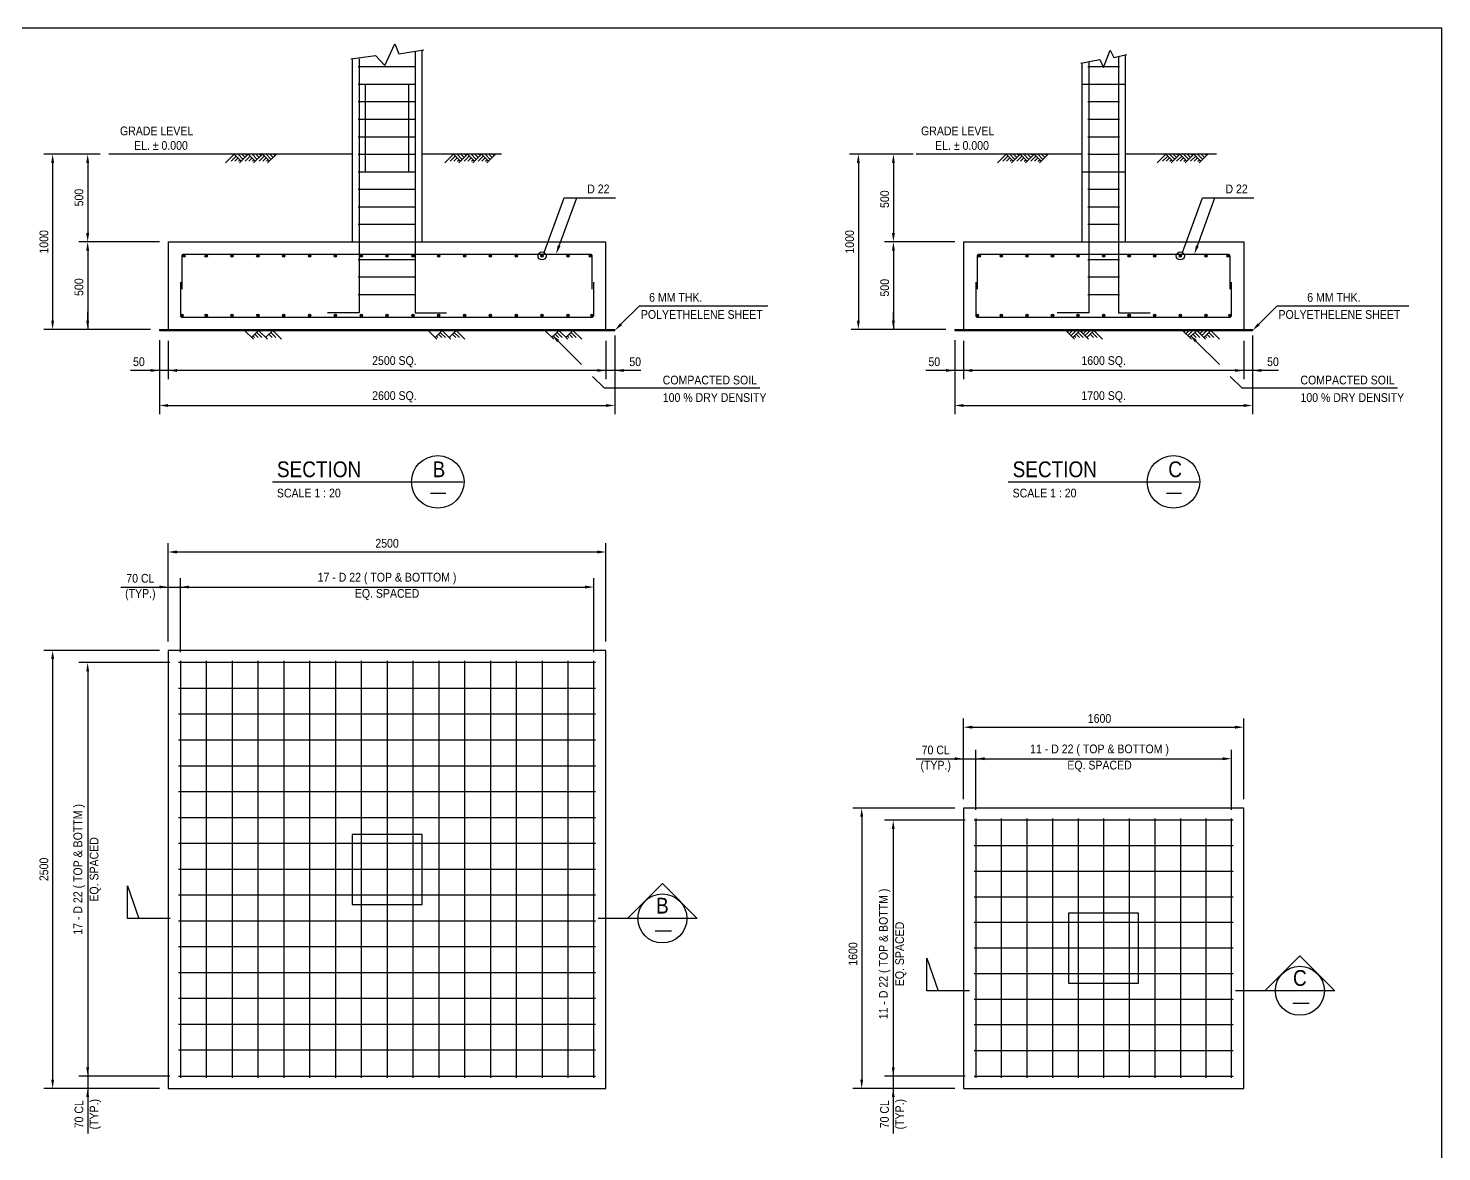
# Model space of a CAD drawing. Extents: x 300 to 83919, y 300 to 58945.
# Drawn here: x 43304 to 83652, y 26886 to 58945 of the extents above; entities that cross this region are included whole.
import ezdxf
from ezdxf.enums import TextEntityAlignment as Align

# ---------------------------------------------------------------- set-up
doc = ezdxf.new("R2010")
doc.units = 0
doc.header["$LTSCALE"] = 1000
doc.linetypes.add('HIDDEN', pattern=[0])
doc.layers.get('0').update_dxf_attribs({"linetype": 'CONTINUOUS'})
for name, color, linetype in [('BAR', 1, 'CONTINUOUS'), ('DIM', 2, 'CONTINUOUS'), ('FORM', 1, 'CONTINUOUS')]:
    doc.layers.add(name, color=color, linetype=linetype)

msp = doc.modelspace()

# ---------------------------------------------------------------- linework, layer by layer
at = {"color": 0, "linetype": 'HIDDEN'}
for p, q in [((54546, 52851), (54546, 58324)), ((74626, 52851), (74626, 58185)), ((52546, 58076), (52546, 52851)), ((73376, 57950), (73376, 52851)), ((52921, 57351), (52921, 54851)), ((52921, 57351), (54171, 57351)), ((54171, 54851), (54171, 57351)), ((73376, 57351), (74626, 57351)), ((52921, 54851), (54171, 54851)), ((73376, 54851), (74626, 54851))]:
    msp.add_line(p, q, dxfattribs=at)
at = {"color": 0}
for p, q in [((52546, 55351), (45605, 55351)), ((48936, 55101), (49186, 55351)), ((49092, 55151), (49239, 55298)), ((49386, 55151), (49186, 55351)), ((49439, 55204), (49292, 55351)), ((49336, 55101), (49586, 55351)), ((49492, 55257), (49398, 55351)), ((49492, 55151), (49639, 55298)), ((49545, 55310), (49504, 55351)), ((49786, 55151), (49586, 55351)), ((49839, 55204), (49692, 55351)), ((49736, 55101), (49986, 55351)), ((49892, 55257), (49798, 55351)), ((49892, 55151), (50039, 55298)), ((49945, 55310), (49904, 55351)), ((50186, 55151), (49986, 55351)), ((50239, 55204), (50092, 55351)), ((50136, 55101), (50386, 55351)), ((50292, 55257), (50198, 55351)), ((50345, 55310), (50304, 55351)), ((56812, 55351), (54546, 55351)), ((55191, 55101), (55441, 55351)), ((55347, 55151), (55494, 55298)), ((55641, 55151), (55441, 55351)), ((55694, 55204), (55547, 55351)), ((55591, 55101), (55841, 55351)), ((55747, 55257), (55653, 55351)), ((55747, 55151), (55894, 55298)), ((55800, 55310), (55759, 55351)), ((56041, 55151), (55841, 55351)), ((56094, 55204), (55947, 55351)), ((55991, 55101), (56241, 55351)), ((56147, 55257), (56053, 55351)), ((56147, 55151), (56294, 55298)), ((56200, 55310), (56159, 55351)), ((56441, 55151), (56241, 55351)), ((56494, 55204), (56347, 55351)), ((56391, 55101), (56641, 55351)), ((56547, 55257), (56453, 55351)), ((56600, 55310), (56559, 55351)), ((73376, 55351), (68650, 55351)), ((70967, 55101), (71217, 55351)), ((71123, 55151), (71270, 55298)), ((71417, 55151), (71217, 55351)), ((71470, 55204), (71323, 55351)), ((71367, 55101), (71617, 55351)), ((71523, 55257), (71429, 55351)), ((71523, 55151), (71670, 55298)), ((71576, 55310), (71535, 55351)), ((71817, 55151), (71617, 55351)), ((71870, 55204), (71723, 55351)), ((71767, 55101), (72017, 55351)), ((71923, 55257), (71829, 55351)), ((71923, 55151), (72070, 55298)), ((71976, 55310), (71935, 55351)), ((72217, 55151), (72017, 55351)), ((72270, 55204), (72123, 55351)), ((72167, 55101), (72417, 55351)), ((72323, 55257), (72229, 55351)), ((72376, 55310), (72335, 55351)), ((77227, 55351), (74626, 55351)), ((75527, 55101), (75777, 55351)), ((75683, 55151), (75830, 55298)), ((75977, 55151), (75777, 55351)), ((76030, 55204), (75883, 55351)), ((75927, 55101), (76177, 55351)), ((76083, 55257), (75989, 55351)), ((76083, 55151), (76230, 55298)), ((76136, 55310), (76095, 55351)), ((76377, 55151), (76177, 55351)), ((76430, 55204), (76283, 55351)), ((76327, 55101), (76577, 55351)), ((76483, 55257), (76389, 55351)), ((76483, 55151), (76630, 55298)), ((76536, 55310), (76495, 55351)), ((76777, 55151), (76577, 55351)), ((76830, 55204), (76683, 55351)), ((76727, 55101), (76977, 55351)), ((76883, 55257), (76789, 55351)), ((76936, 55310), (76895, 55351)), ((49198, 55151), (49292, 55244)), ((49304, 55151), (49345, 55191)), ((49598, 55151), (49692, 55244)), ((49704, 55151), (49745, 55191)), ((49998, 55151), (50092, 55244)), ((50104, 55151), (50145, 55191)), ((55453, 55151), (55547, 55244)), ((55559, 55151), (55600, 55191)), ((55853, 55151), (55947, 55244)), ((55959, 55151), (56000, 55191)), ((56253, 55151), (56347, 55244)), ((56359, 55151), (56400, 55191)), ((71229, 55151), (71323, 55244)), ((71335, 55151), (71376, 55191)), ((71629, 55151), (71723, 55244)), ((71735, 55151), (71776, 55191)), ((72029, 55151), (72123, 55244)), ((72135, 55151), (72176, 55191)), ((75789, 55151), (75883, 55244)), ((75895, 55151), (75936, 55191)), ((76189, 55151), (76283, 55244)), ((76295, 55151), (76336, 55191)), ((76589, 55151), (76683, 55244)), ((76695, 55151), (76736, 55191)), ((47296, 52851), (47296, 50351)), ((47296, 52851), (59796, 52851)), ((59796, 50351), (59796, 52851)), ((70001, 52851), (70001, 50351)), ((70001, 52851), (78001, 52851)), ((78001, 52851), (78001, 50351)), ((47046, 50351), (60046, 50351)), ((47046, 50351), (47046, 50321)), ((47046, 50321), (60046, 50321)), ((49731, 50071), (49481, 50321)), ((49681, 50121), (49881, 50321)), ((49763, 50121), (49722, 50161)), ((49869, 50121), (49775, 50214)), ((49975, 50121), (49828, 50268)), ((50131, 50071), (49881, 50321)), ((50081, 50121), (50281, 50321)), ((50269, 50121), (50175, 50214)), ((50375, 50121), (50228, 50268)), ((50531, 50071), (50281, 50321)), ((54969, 50071), (54719, 50321)), ((54919, 50121), (55119, 50321)), ((55000, 50121), (54959, 50161)), ((55106, 50121), (55013, 50214)), ((55213, 50121), (55066, 50268)), ((55369, 50071), (55119, 50321)), ((55319, 50121), (55519, 50321)), ((55506, 50121), (55413, 50214)), ((55613, 50121), (55466, 50268)), ((55769, 50071), (55519, 50321)), ((58303, 50071), (58053, 50321)), ((58253, 50121), (58453, 50321)), ((58335, 50121), (58294, 50161)), ((58441, 50121), (58347, 50214)), ((58547, 50121), (58400, 50268)), ((58703, 50071), (58453, 50321)), ((58653, 50121), (58853, 50321)), ((58735, 50121), (58694, 50161)), ((58841, 50121), (58747, 50214)), ((58947, 50121), (58800, 50268)), ((59103, 50071), (58853, 50321)), ((60046, 50321), (60046, 50351)), ((69751, 50351), (78251, 50351)), ((69751, 50351), (69751, 50321)), ((69751, 50321), (78251, 50321)), ((73173, 50071), (72923, 50321)), ((72964, 50280), (73005, 50321)), ((73017, 50227), (73111, 50321)), ((73070, 50174), (73217, 50321)), ((73123, 50121), (73323, 50321)), ((73205, 50121), (73164, 50161)), ((73311, 50121), (73217, 50214)), ((73417, 50121), (73270, 50268)), ((73573, 50071), (73323, 50321)), ((73364, 50280), (73405, 50321)), ((73417, 50227), (73511, 50321)), ((73470, 50174), (73617, 50321)), ((73523, 50121), (73723, 50321)), ((73711, 50121), (73617, 50214)), ((73817, 50121), (73670, 50268)), ((73973, 50071), (73723, 50321)), ((76507, 50071), (76257, 50321)), ((76298, 50280), (76339, 50321)), ((76351, 50227), (76445, 50321)), ((76404, 50174), (76551, 50321)), ((76457, 50121), (76657, 50321)), ((76539, 50121), (76498, 50161)), ((76645, 50121), (76551, 50214)), ((76751, 50121), (76604, 50268)), ((76907, 50071), (76657, 50321)), ((76698, 50280), (76739, 50321)), ((76751, 50227), (76845, 50321)), ((76804, 50174), (76951, 50321)), ((76857, 50121), (77057, 50321)), ((76939, 50121), (76898, 50161)), ((77045, 50121), (76951, 50214)), ((77151, 50121), (77004, 50268)), ((77307, 50071), (77057, 50321)), ((78251, 50351), (78251, 50321))]:
    msp.add_line(p, q, dxfattribs=at)
for points in [[(52509, 58071), (53220, 58166), (53481, 57882), (53765, 58497), (53884, 58213), (54594, 58332)], [(73349, 57945), (73889, 58055), (73999, 57827), (74186, 58325), (74297, 58110), (74663, 58193)]]:
    msp.add_lwpolyline(points, dxfattribs=at)
for points in [[(47296, 41193), (47296, 28693), (59796, 28693), (59796, 41193)], [(70001, 36693), (70001, 28693), (78001, 28693), (78001, 36693)]]:
    msp.add_lwpolyline(points, close=True, dxfattribs=at)
at = {"color": 0, "linetype": 'HIDDEN'}
for points in [[(52546, 35943), (52546, 33943), (54546, 33943), (54546, 35943)], [(73001, 33693), (73001, 31693), (75001, 31693), (75001, 33693)]]:
    msp.add_lwpolyline(points, close=True, dxfattribs=at)
at = {"layer": 'BAR', "color": 0, "linetype": 'HIDDEN'}
for p, q in [((52721, 57851), (54371, 57851)), ((73551, 57851), (74451, 57851)), ((52721, 57351), (54371, 57351)), ((73551, 57351), (74451, 57351)), ((52721, 56851), (54371, 56851)), ((73551, 56851), (74451, 56851)), ((52721, 56351), (54371, 56351)), ((73551, 56351), (74451, 56351)), ((52721, 55851), (54371, 55851)), ((73551, 55851), (74451, 55851)), ((52721, 55351), (54371, 55351)), ((73551, 55351), (74451, 55351)), ((52721, 54851), (54371, 54851)), ((73551, 54851), (74451, 54851)), ((52721, 54351), (54371, 54351)), ((73551, 54351), (74451, 54351)), ((52721, 53851), (54371, 53851)), ((73551, 53851), (74451, 53851)), ((52721, 53351), (54371, 53351)), ((73551, 53351), (74451, 53351)), ((52721, 52851), (54371, 52851)), ((73551, 52851), (74451, 52851)), ((52721, 52351), (54371, 52351)), ((73551, 52351), (74451, 52351)), ((52721, 51851), (54371, 51851)), ((73551, 51851), (74451, 51851)), ((52721, 51351), (54371, 51351)), ((73551, 51351), (74451, 51351))]:
    msp.add_line(p, q, dxfattribs=at)
at = {"layer": 'BAR', "color": 0}
for p, q in [((59496, 40843), (47596, 40843)), ((47646, 40893), (47646, 28993)), ((48384, 40893), (48384, 28993)), ((49121, 40893), (49121, 28993)), ((49859, 40893), (49859, 28993)), ((50596, 40893), (50596, 28993)), ((51334, 40893), (51334, 28993)), ((52071, 40893), (52071, 28993)), ((52809, 40893), (52809, 28993)), ((53546, 40893), (53546, 28993)), ((54284, 40893), (54284, 28993)), ((55021, 40893), (55021, 28993)), ((55759, 40893), (55759, 28993)), ((56496, 40893), (56496, 28993)), ((57234, 40893), (57234, 28993)), ((57971, 40893), (57971, 28993)), ((58709, 40893), (58709, 28993)), ((59446, 28993), (59446, 40893)), ((59496, 40105), (47596, 40105)), ((59496, 39368), (47596, 39368)), ((59496, 38630), (47596, 38630)), ((59496, 37893), (47596, 37893)), ((59496, 37155), (47596, 37155)), ((59496, 36418), (47596, 36418)), ((77701, 36343), (70301, 36343)), ((70351, 36393), (70351, 28993)), ((71081, 36393), (71081, 28993)), ((71811, 36393), (71811, 28993)), ((72541, 36393), (72541, 28993)), ((73271, 36393), (73271, 28993)), ((74001, 36393), (74001, 28993)), ((74731, 36393), (74731, 28993)), ((75461, 36393), (75461, 28993)), ((76191, 36393), (76191, 28993)), ((76921, 36393), (76921, 28993)), ((77651, 28993), (77651, 36393)), ((59496, 35680), (47596, 35680)), ((77701, 35613), (70301, 35613)), ((59496, 34943), (47596, 34943)), ((77701, 34883), (70301, 34883)), ((59496, 34205), (47596, 34205)), ((77701, 34153), (70301, 34153)), ((59496, 33468), (47596, 33468)), ((77701, 33423), (70301, 33423)), ((59496, 32730), (47596, 32730)), ((77701, 32693), (70301, 32693)), ((59496, 31993), (47596, 31993)), ((77701, 31963), (70301, 31963)), ((59496, 31255), (47596, 31255)), ((77701, 31233), (70301, 31233)), ((59496, 30518), (47596, 30518)), ((77701, 30503), (70301, 30503)), ((59496, 29780), (47596, 29780)), ((70301, 29773), (77701, 29773)), ((47596, 29043), (59496, 29043)), ((70301, 29043), (77701, 29043))]:
    msp.add_line(p, q, dxfattribs=at)
at = {"layer": 'BAR', "color": 0, "linetype": 'HIDDEN'}
for points in [[(54346, 58290), (54346, 50831, 0.414214), (54356, 50821), (55246, 50821)], [(74426, 58140), (74426, 50831, 0.414214), (74436, 50821), (75325, 50821)], [(52746, 58076), (52746, 50831, -0.414214), (52736, 50821), (51847, 50821)], [(73576, 57991), (73576, 50831, -0.414214), (73566, 50821), (72676, 50821)]]:
    msp.add_lwpolyline(points, format="xyb", dxfattribs=at)
at = {"layer": 'BAR', "color": 0}
for points in [[(47696, 51501), (47696, 52451, -0.414214), (47746, 52501), (59346, 52501, -0.414214), (59396, 52451), (59396, 51501)], [(70401, 51501), (70401, 52451, -0.414214), (70451, 52501), (77551, 52501, -0.414214), (77601, 52451), (77601, 51501)], [(47646, 51701), (47646, 50751, 0.414214), (47696, 50701), (59396, 50701, 0.414214), (59446, 50751), (59446, 51701)], [(70351, 51701), (70351, 50751, 0.414214), (70401, 50701), (77601, 50701, 0.414214), (77651, 50751), (77651, 51701)]]:
    msp.add_lwpolyline(points, format="xyb", dxfattribs=at)
for centre, radius in [((47744, 52450), 35), ((47744, 52450), 25), ((47744, 52450), 15), ((47744, 52450), 5), ((48384, 52450), 35), ((48384, 52450), 25), ((48384, 52450), 15), ((48384, 52450), 5), ((49121, 52450), 35), ((49121, 52450), 25), ((49121, 52450), 15), ((49121, 52450), 5), ((49859, 52450), 35), ((49859, 52450), 25), ((49859, 52450), 15), ((49859, 52450), 5), ((50596, 52450), 35), ((50596, 52450), 25), ((50596, 52450), 15), ((50596, 52450), 5), ((51334, 52450), 35), ((51334, 52450), 25), ((51334, 52450), 15), ((51334, 52450), 5), ((52071, 52450), 35), ((52071, 52450), 25), ((52071, 52450), 15), ((52071, 52450), 5), ((52809, 52450), 35), ((52809, 52450), 25), ((52809, 52450), 15), ((52809, 52450), 5), ((53546, 52450), 35), ((53546, 52450), 25), ((53546, 52450), 15), ((53546, 52450), 5), ((54284, 52450), 35), ((54284, 52450), 25), ((54284, 52450), 15), ((54284, 52450), 5), ((55021, 52450), 35), ((55021, 52450), 25), ((55021, 52450), 15), ((55021, 52450), 5), ((55759, 52450), 35), ((55759, 52450), 25), ((55759, 52450), 15), ((55759, 52450), 5), ((56496, 52450), 35), ((56496, 52450), 25), ((56496, 52450), 15), ((56496, 52450), 5), ((57234, 52450), 35), ((57234, 52450), 25), ((57234, 52450), 15), ((57234, 52450), 5), ((57971, 52450), 35), ((57971, 52450), 25), ((57971, 52450), 15), ((57971, 52450), 5), ((58709, 52450), 35), ((58709, 52450), 25), ((58709, 52450), 15), ((58709, 52450), 5), ((59348, 52450), 35), ((59348, 52450), 25), ((59348, 52450), 15), ((59348, 52450), 5), ((70449, 52450), 35), ((70449, 52450), 25), ((70449, 52450), 15), ((70449, 52450), 5), ((71081, 52450), 35), ((71081, 52450), 25), ((71081, 52450), 15), ((71081, 52450), 5), ((71811, 52450), 35), ((71811, 52450), 25), ((71811, 52450), 15), ((71811, 52450), 5), ((72541, 52450), 35), ((72541, 52450), 25), ((72541, 52450), 15), ((72541, 52450), 5), ((73271, 52450), 35), ((73271, 52450), 25), ((73271, 52450), 15), ((73271, 52450), 5), ((74001, 52450), 35), ((74001, 52450), 25), ((74001, 52450), 15), ((74001, 52450), 5), ((74731, 52450), 35), ((74731, 52450), 25), ((74731, 52450), 15), ((74731, 52450), 5), ((75461, 52450), 35), ((75461, 52450), 25), ((75461, 52450), 15), ((75461, 52450), 5), ((76191, 52450), 35), ((76191, 52450), 25), ((76191, 52450), 15), ((76191, 52450), 5), ((76921, 52450), 35), ((76921, 52450), 25), ((76921, 52450), 15), ((76921, 52450), 5), ((77552, 52450), 35), ((77552, 52450), 25), ((77552, 52450), 15), ((77552, 52450), 5), ((47691, 50751), 35), ((47691, 50751), 25), ((47691, 50751), 15), ((47691, 50751), 5), ((48384, 50751), 35), ((48384, 50751), 25), ((48384, 50751), 15), ((48384, 50751), 5), ((49121, 50751), 35), ((49121, 50751), 25), ((49121, 50751), 15), ((49121, 50751), 5), ((49859, 50751), 35), ((49859, 50751), 25), ((49859, 50751), 15), ((49859, 50751), 5), ((50596, 50751), 35), ((50596, 50751), 25), ((50596, 50751), 15), ((50596, 50751), 5), ((51334, 50751), 35), ((51334, 50751), 25), ((51334, 50751), 15), ((51334, 50751), 5), ((52071, 50751), 35), ((52071, 50751), 25), ((52071, 50751), 15), ((52071, 50751), 5), ((52809, 50751), 35), ((52809, 50751), 25), ((52809, 50751), 15), ((52809, 50751), 5), ((53546, 50751), 35), ((53546, 50751), 25), ((53546, 50751), 15), ((53546, 50751), 5), ((54284, 50751), 35), ((54284, 50751), 25), ((54284, 50751), 15), ((54284, 50751), 5), ((55021, 50751), 35), ((55021, 50751), 25), ((55021, 50751), 15), ((55021, 50751), 5), ((55759, 50751), 35), ((55759, 50751), 25), ((55759, 50751), 15), ((55759, 50751), 5), ((56496, 50751), 35), ((56496, 50751), 25), ((56496, 50751), 15), ((56496, 50751), 5), ((57234, 50751), 35), ((57234, 50751), 25), ((57234, 50751), 15), ((57234, 50751), 5), ((57971, 50751), 35), ((57971, 50751), 25), ((57971, 50751), 15), ((57971, 50751), 5), ((58709, 50751), 35), ((58709, 50751), 25), ((58709, 50751), 15), ((58709, 50751), 5), ((59402, 50751), 35), ((59402, 50751), 25), ((59402, 50751), 15), ((59402, 50751), 5), ((70395, 50751), 35), ((70395, 50751), 25), ((70395, 50751), 15), ((70395, 50751), 5), ((71081, 50751), 35), ((71081, 50751), 25), ((71081, 50751), 15), ((71081, 50751), 5), ((71811, 50751), 35), ((71811, 50751), 25), ((71811, 50751), 15), ((71811, 50751), 5), ((72541, 50751), 35), ((72541, 50751), 25), ((72541, 50751), 15), ((72541, 50751), 5), ((73271, 50751), 35), ((73271, 50751), 25), ((73271, 50751), 15), ((73271, 50751), 5), ((74001, 50751), 35), ((74001, 50751), 25), ((74001, 50751), 15), ((74001, 50751), 5), ((74731, 50751), 35), ((74731, 50751), 25), ((74731, 50751), 15), ((74731, 50751), 5), ((75461, 50751), 35), ((75461, 50751), 25), ((75461, 50751), 15), ((75461, 50751), 5), ((76191, 50751), 35), ((76191, 50751), 25), ((76191, 50751), 15), ((76191, 50751), 5), ((76921, 50751), 35), ((76921, 50751), 25), ((76921, 50751), 15), ((76921, 50751), 5), ((77606, 50751), 35), ((77606, 50751), 25), ((77606, 50751), 15), ((77606, 50751), 5)]:
    msp.add_circle(centre, radius, dxfattribs=at)
at = {"layer": 'DIM', "color": 0}
for p, q in [((45355, 55351), (43750, 55351)), ((68561, 55351), (66750, 55351)), ((44000, 55101), (44000, 50601)), ((45000, 55101), (45000, 53101)), ((67000, 55101), (67000, 50601)), ((68000, 55101), (68000, 53101)), ((58033, 52549), (58603, 54111)), ((58456, 52735), (58959, 54111)), ((58603, 54111), (60066, 54111)), ((76252, 52549), (76822, 54111)), ((76676, 52735), (77178, 54111)), ((76822, 54111), (78285, 54111)), ((47046, 52851), (44750, 52851)), ((45000, 52601), (45000, 50351)), ((69751, 52851), (67750, 52851)), ((68000, 52601), (68000, 50351)), ((45000, 50601), (45000, 50851)), ((60223, 50497), (60754, 51028)), ((60754, 51028), (64411, 51028)), ((68000, 50601), (68000, 50851)), ((78427, 50497), (78958, 51028)), ((78958, 51028), (82715, 51028)), ((46796, 50351), (43751, 50351)), ((47046, 50041), (47046, 47930)), ((60046, 50180), (60046, 47930)), ((69501, 50351), (66798, 50351)), ((69751, 50041), (69751, 47930)), ((78251, 50180), (78251, 47930)), ((47296, 50030), (47296, 48930)), ((58430, 50020), (59100, 49349)), ((59796, 50030), (59796, 48930)), ((70001, 50030), (70001, 48930)), ((76634, 50020), (77304, 49349)), ((78001, 50030), (78001, 48930)), ((60787, 49180), (46218, 49180)), ((59408, 49011), (59739, 48680)), ((78991, 49180), (68922, 49180)), ((77612, 49011), (77943, 48680)), ((59739, 48680), (64184, 48680)), ((77943, 48680), (82388, 48680)), ((47296, 48180), (59796, 48180)), ((70001, 48180), (78001, 48180)), ((50278, 46000), (55722, 46000)), ((71278, 46000), (76723, 46000)), ((54791, 45680), (55221, 45680)), ((75792, 45680), (76221, 45680)), ((47296, 41443), (47296, 44250)), ((47546, 44000), (59546, 44000)), ((59796, 41443), (59796, 44250)), ((47646, 41143), (47646, 43250)), ((59446, 41143), (59446, 43250)), ((45949, 43000), (59196, 43000)), ((47046, 41193), (43750, 41193)), ((44000, 40943), (44000, 28943)), ((47346, 40843), (44750, 40843)), ((45000, 40593), (45000, 27403)), ((70001, 36943), (70001, 39250)), ((78001, 36943), (78001, 39250)), ((70251, 39000), (77751, 39000)), ((70351, 36643), (70351, 38350)), ((77651, 36643), (77651, 38350)), ((68653, 38100), (77401, 38100)), ((69751, 36693), (66845, 36693)), ((67095, 36443), (67095, 28943)), ((70051, 36343), (67745, 36343)), ((67995, 36093), (67995, 27403)), ((46134, 33543), (46134, 34477)), ((46134, 34477), (46463, 33543)), ((60408, 33543), (61405, 34540)), ((62402, 33543), (61405, 34540)), ((47355, 33543), (46134, 33543)), ((62402, 33543), (59570, 33543)), ((61670, 33177), (61201, 33177)), ((68952, 32413), (69281, 31479)), ((68952, 31479), (68952, 32413)), ((78606, 31479), (79603, 32476)), ((80600, 31479), (79603, 32476)), ((70173, 31479), (68952, 31479)), ((80600, 31479), (77768, 31479)), ((79868, 31113), (79399, 31113)), ((47046, 28693), (43750, 28693)), ((47346, 29043), (44750, 29043)), ((69751, 28693), (66845, 28693)), ((70051, 29043), (67745, 29043))]:
    msp.add_line(p, q, dxfattribs=at)
for centre, radius in [((57971, 52450), 116), ((76191, 52450), 116), ((54993, 46000), 750), ((75994, 46000), 750), ((61405, 33543), 700), ((79603, 31479), 700)]:
    msp.add_circle(centre, radius, dxfattribs=at)
for points in [[(43958, 55101), (44042, 55101), (44000, 55351)], [(44958, 55101), (45042, 55101), (45000, 55351)], [(66958, 55101), (67042, 55101), (67000, 55351)], [(67958, 55101), (68042, 55101), (68000, 55351)], [(44958, 53101), (45042, 53101), (45000, 52851)], [(67958, 53101), (68042, 53101), (68000, 52851)], [(44958, 52601), (45042, 52601), (45000, 52851)], [(58496, 52721), (58417, 52750), (58371, 52501)], [(67958, 52601), (68042, 52601), (68000, 52851)], [(76715, 52721), (76636, 52750), (76590, 52501)], [(43958, 50601), (44042, 50601), (44000, 50351)], [(44958, 50601), (45042, 50601), (45000, 50351)], [(60253, 50468), (60194, 50527), (60046, 50321)], [(66958, 50601), (67042, 50601), (67000, 50351)], [(67958, 50601), (68042, 50601), (68000, 50351)], [(78457, 50468), (78398, 50527), (78251, 50321)], [(58459, 50049), (58400, 49990), (58253, 50196)], [(76663, 50049), (76604, 49990), (76457, 50196)], [(46796, 49222), (46796, 49139), (47046, 49180)], [(47546, 49222), (47546, 49139), (47296, 49180)], [(59546, 49222), (59546, 49139), (59796, 49180)], [(60296, 49222), (60296, 49139), (60046, 49180)], [(69501, 49222), (69501, 49139), (69751, 49180)], [(70251, 49222), (70251, 49139), (70001, 49180)], [(77751, 49222), (77751, 49139), (78001, 49180)], [(78501, 49222), (78501, 49139), (78251, 49180)], [(47296, 48222), (47296, 48139), (47046, 48180)], [(59796, 48222), (59796, 48139), (60046, 48180)], [(70001, 48222), (70001, 48139), (69751, 48180)], [(78001, 48222), (78001, 48139), (78251, 48180)], [(47546, 44042), (47546, 43958), (47296, 44000)], [(59546, 44042), (59546, 43958), (59796, 44000)], [(47046, 43042), (47046, 42958), (47296, 43000)], [(47896, 43042), (47896, 42958), (47646, 43000)], [(59196, 43042), (59196, 42958), (59446, 43000)], [(43958, 40943), (44042, 40943), (44000, 41193)], [(44958, 40593), (45042, 40593), (45000, 40843)], [(70251, 39042), (70251, 38958), (70001, 39000)], [(77751, 39042), (77751, 38958), (78001, 39000)], [(69751, 38142), (69751, 38058), (70001, 38100)], [(70601, 38142), (70601, 38058), (70351, 38100)], [(77401, 38142), (77401, 38058), (77651, 38100)], [(67054, 36443), (67137, 36443), (67095, 36693)], [(67954, 36093), (68037, 36093), (67995, 36343)], [(44958, 29293), (45042, 29293), (45000, 29043)], [(67954, 29293), (68037, 29293), (67995, 29043)], [(43958, 28943), (44042, 28943), (44000, 28693)], [(44958, 28443), (45042, 28443), (45000, 28693)], [(67054, 28943), (67137, 28943), (67095, 28693)], [(67954, 28443), (68037, 28443), (67995, 28693)]]:
    msp.add_solid(points, dxfattribs=at)
at = {"layer": 'FORM', "color": 0}
for p, q in [((83652, 58945), (300, 58945)), ((83652, 300), (83652, 58945))]:
    msp.add_line(p, q, dxfattribs=at)

# ---------------------------------------------------------------- texts
at = {"layer": 'DIM', "color": 0, "width": 0.9}
for s, p in [('GRADE LEVEL', (48013, 56016)), ('GRADE LEVEL', (70880, 56016)), ('EL. %%P 0.000', (47859, 55601)), ('EL. %%P 0.000', (70727, 55601))]:
    msp.add_text(s, height=250, dxfattribs=at).set_placement(p, align=Align.MIDDLE_RIGHT)
for s, p in [('D 22', (59260, 54361)), ('D 22', (77479, 54361)), ('POLYETHELENE SHEET', (60792, 50778)), ('POLYETHELENE SHEET', (78993, 50778)), ('COMPACTED SOIL', (61415, 48907)), ('COMPACTED SOIL', (79619, 48907)), ('100 % DRY DENSITY', (61417, 48407)), ('100 % DRY DENSITY', (79621, 48407))]:
    msp.add_text(s, height=250, dxfattribs=at).set_placement(p, align=Align.MIDDLE_LEFT)
for s, p in [('500', (44750, 54114)), ('500', (67750, 54068)), ('500', (44750, 51558)), ('500', (67750, 51541)), ('17 - D 22 ( TOP & BOTTM )', (44750, 34943)), ('EQ. SPACED', (45214, 34943)), ('11 - D 22 ( TOP & BOTTM )', (67745, 32529)), ('EQ. SPACED', (68210, 32529)), ('1600', (66845, 32529)), ('70 CL', (44750, 27956)), ('(TYP.)', (45214, 27956)), ('70 CL', (67745, 27956)), ('(TYP.)', (68210, 27956))]:
    msp.add_text(s, height=250, rotation=90, dxfattribs=at).set_placement(p, align=Align.MIDDLE)
for s, p in [('1000', (43750, 52851)), ('1000', (66750, 52851)), ('2500', (43750, 34943))]:
    msp.add_text(s, height=250, rotation=90, dxfattribs=at).set_placement(p, align=Align.MIDDLE_CENTER)
for s, height, p in [('6 MM THK.', 250, (61788, 51266)), ('6 MM THK.', 250, (80574, 51266)), ('2500 SQ.', 250, (53756, 49430)), ('1600 SQ.', 250, (74002, 49430)), ('2600 SQ.', 250, (53756, 48430)), ('1700 SQ.', 250, (74002, 48430)), ('70 CL', 250, (46504, 43250)), ('17 - D 22 ( TOP & BOTTOM )', 250, (53546, 43250)), ('(TYP.)', 250, (46504, 42786)), ('EQ. SPACED', 250, (53546, 42786)), ('1600', 250, (73884, 39250)), ('70 CL', 250, (69208, 38350)), ('11 - D 22 ( TOP & BOTTOM )', 250, (73884, 38350)), ('(TYP.)', 250, (69208, 37886)), ('EQ. SPACED', 250, (73884, 37886)), ('B', 450, (61405, 33908)), ('C', 450, (79603, 31845))]:
    msp.add_text(s, height=height, dxfattribs=at).set_placement(p, align=Align.MIDDLE)
for s, p in [('50', (46463, 49430)), ('50', (60629, 49430)), ('50', (69168, 49430)), ('50', (78834, 49430)), ('2500', (53546, 44250))]:
    msp.add_text(s, height=250, dxfattribs=at).set_placement(p, align=Align.MIDDLE_CENTER)
for s, height, p in [('SECTION', 450, (50402, 46000)), ('B', 450, (54847, 46000)), ('SECTION', 450, (71403, 46000)), ('C', 450, (75847, 46000)), ('SCALE 1 : 20', 250, (50402, 45482)), ('SCALE 1 : 20', 250, (71403, 45482))]:
    msp.add_text(s, height=height, dxfattribs=at).set_placement(p, align=Align.BOTTOM_LEFT)

doc.saveas('drawing.dxf')
